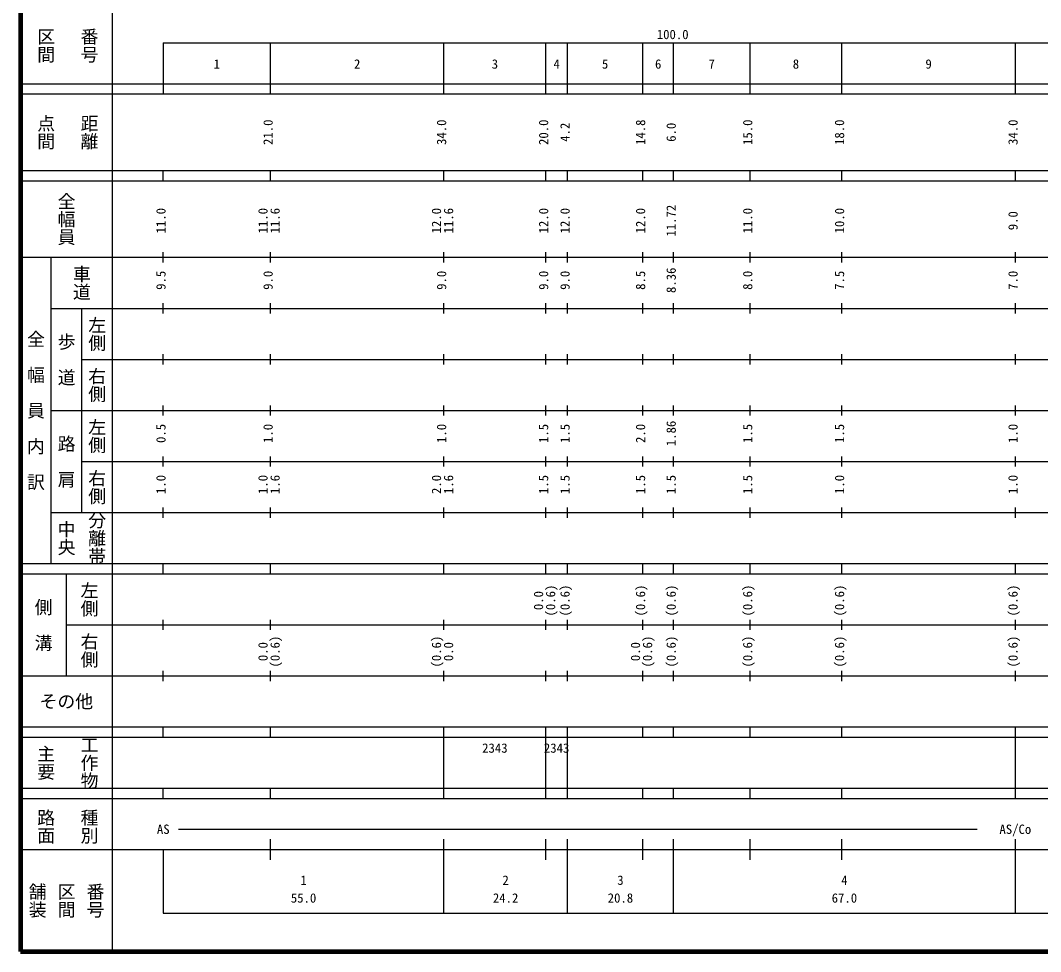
# Model space of a CAD drawing. Units: millimetres on the paper, enlarged 1000 times. Extents: x 40000 to 680000, y 20000 to 380000.
# Drawn here: x 40000 to 239950, y 20000 to 202409 of the extents above; entities that cross this region are included whole.
import ezdxf
from ezdxf.enums import TextEntityAlignment as Align

# ---------------------------------------------------------------- set-up
doc = ezdxf.new("R2010")
doc.units = ezdxf.units.MM
doc.header["$LTSCALE"] = 1000
doc.layers.add('M-TTL', color=2, linetype='Continuous', lineweight=140)
doc.layers.add('M-TTL-BAND', color=7, linetype='Continuous', lineweight=25)
doc.styles.add('@ＭＳ ゴシック', font='')
doc.styles.add('ＭＳ ゴシック', font='')
doc.styles.get('@ＭＳ ゴシック').set_extended_font_data('@MS Gothic')
doc.styles.get('ＭＳ ゴシック').set_extended_font_data('MS Gothic')

msp = doc.modelspace()

# ---------------------------------------------------------------- linework, layer by layer
at = {"layer": 'M-TTL'}
for p, q in [((40000, 380000), (40000, 20000)), ((40000, 20000), (680000, 20000))]:
    msp.add_line(p, q, dxfattribs=at)
at = {"layer": 'M-TTL-BAND'}
for p, q in [((58000, 370000), (58000, 20000)), ((68000, 198000), (579000, 198000)), ((68000, 198000), (68000, 188000)), ((89000, 188000), (89000, 198000)), ((123000, 188000), (123000, 198000)), ((143000, 188000), (143000, 198000)), ((147200, 188000), (147200, 198000)), ((162000, 188000), (162000, 198000)), ((168000, 188000), (168000, 198000)), ((183000, 188000), (183000, 198000)), ((201000, 188000), (201000, 198000)), ((235000, 188000), (235000, 198000)), ((40000, 190000), (579000, 190000)), ((40000, 188000), (579000, 188000)), ((40000, 173000), (579000, 173000)), ((68000, 171000), (68000, 173000)), ((89000, 171000), (89000, 173000)), ((123000, 171000), (123000, 173000)), ((143000, 171000), (143000, 173000)), ((147200, 171000), (147200, 173000)), ((162000, 171000), (162000, 173000)), ((168000, 171000), (168000, 173000)), ((183000, 171000), (183000, 173000)), ((201000, 171000), (201000, 173000)), ((235000, 171000), (235000, 173000)), ((40000, 171000), (579000, 171000)), ((40000, 156000), (579000, 156000)), ((46000, 96000), (46000, 156000)), ((68000, 155000), (68000, 157000)), ((89000, 155000), (89000, 157000)), ((123000, 155000), (123000, 157000)), ((143000, 155000), (143000, 157000)), ((147200, 155000), (147200, 157000)), ((162000, 155000), (162000, 157000)), ((168000, 155000), (168000, 157000)), ((183000, 155000), (183000, 157000)), ((201000, 155000), (201000, 157000)), ((235000, 155000), (235000, 157000)), ((46000, 146000), (579000, 146000)), ((52000, 146000), (52000, 106000)), ((68000, 145000), (68000, 147000)), ((89000, 145000), (89000, 147000)), ((123000, 145000), (123000, 147000)), ((143000, 145000), (143000, 147000)), ((147200, 145000), (147200, 147000)), ((162000, 145000), (162000, 147000)), ((168000, 145000), (168000, 147000)), ((183000, 145000), (183000, 147000)), ((201000, 145000), (201000, 147000)), ((235000, 145000), (235000, 147000)), ((52000, 136000), (579000, 136000)), ((68000, 135000), (68000, 137000)), ((89000, 135000), (89000, 137000)), ((123000, 135000), (123000, 137000)), ((143000, 135000), (143000, 137000)), ((147200, 135000), (147200, 137000)), ((162000, 135000), (162000, 137000)), ((168000, 135000), (168000, 137000)), ((183000, 135000), (183000, 137000)), ((201000, 135000), (201000, 137000)), ((235000, 135000), (235000, 137000)), ((46000, 126000), (579000, 126000)), ((68000, 125000), (68000, 127000)), ((89000, 125000), (89000, 127000)), ((123000, 125000), (123000, 127000)), ((143000, 125000), (143000, 127000)), ((147200, 125000), (147200, 127000)), ((162000, 125000), (162000, 127000)), ((168000, 125000), (168000, 127000)), ((183000, 125000), (183000, 127000)), ((201000, 125000), (201000, 127000)), ((235000, 125000), (235000, 127000)), ((52000, 116000), (579000, 116000)), ((68000, 115000), (68000, 117000)), ((89000, 115000), (89000, 117000)), ((123000, 115000), (123000, 117000)), ((143000, 115000), (143000, 117000)), ((147200, 115000), (147200, 117000)), ((162000, 115000), (162000, 117000)), ((168000, 115000), (168000, 117000)), ((183000, 115000), (183000, 117000)), ((201000, 115000), (201000, 117000)), ((235000, 115000), (235000, 117000)), ((46000, 106000), (579000, 106000)), ((68000, 105000), (68000, 107000)), ((89000, 105000), (89000, 107000)), ((123000, 105000), (123000, 107000)), ((143000, 105000), (143000, 107000)), ((147200, 105000), (147200, 107000)), ((162000, 105000), (162000, 107000)), ((168000, 105000), (168000, 107000)), ((183000, 105000), (183000, 107000)), ((201000, 105000), (201000, 107000)), ((235000, 105000), (235000, 107000)), ((40000, 96000), (579000, 96000)), ((68000, 94000), (68000, 96000)), ((89000, 94000), (89000, 96000)), ((123000, 94000), (123000, 96000)), ((143000, 94000), (143000, 96000)), ((147200, 94000), (147200, 96000)), ((162000, 94000), (162000, 96000)), ((168000, 94000), (168000, 96000)), ((183000, 94000), (183000, 96000)), ((201000, 94000), (201000, 96000)), ((235000, 94000), (235000, 96000)), ((40000, 94000), (579000, 94000)), ((49000, 94000), (49000, 74000)), ((49000, 84000), (579000, 84000)), ((68000, 83000), (68000, 85000)), ((89000, 83000), (89000, 85000)), ((123000, 83000), (123000, 85000)), ((143000, 83000), (143000, 85000)), ((147200, 83000), (147200, 85000)), ((162000, 83000), (162000, 85000)), ((168000, 83000), (168000, 85000)), ((183000, 83000), (183000, 85000)), ((201000, 83000), (201000, 85000)), ((235000, 83000), (235000, 85000)), ((40000, 74000), (579000, 74000)), ((68000, 73000), (68000, 75000)), ((89000, 73000), (89000, 75000)), ((123000, 73000), (123000, 75000)), ((143000, 73000), (143000, 75000)), ((147200, 73000), (147200, 75000)), ((162000, 73000), (162000, 75000)), ((168000, 73000), (168000, 75000)), ((183000, 73000), (183000, 75000)), ((201000, 73000), (201000, 75000)), ((235000, 73000), (235000, 75000)), ((40000, 64000), (579000, 64000)), ((68000, 62000), (68000, 64000)), ((89000, 62000), (89000, 64000)), ((123000, 62000), (123000, 64000)), ((143000, 62000), (143000, 64000)), ((147200, 62000), (147200, 64000)), ((162000, 62000), (162000, 64000)), ((168000, 62000), (168000, 64000)), ((183000, 62000), (183000, 64000)), ((201000, 62000), (201000, 64000)), ((235000, 62000), (235000, 64000)), ((40000, 62000), (579000, 62000)), ((123000, 52000), (123000, 62000)), ((143000, 52000), (143000, 62000)), ((143000, 52000), (143000, 62000)), ((147200, 52000), (147200, 62000)), ((235000, 52000), (235000, 62000)), ((40000, 52000), (579000, 52000)), ((68000, 50000), (68000, 52000)), ((89000, 50000), (89000, 52000)), ((123000, 50000), (123000, 52000)), ((143000, 50000), (143000, 52000)), ((147200, 50000), (147200, 52000)), ((162000, 50000), (162000, 52000)), ((168000, 50000), (168000, 52000)), ((183000, 50000), (183000, 52000)), ((201000, 50000), (201000, 52000)), ((235000, 50000), (235000, 52000)), ((40000, 50000), (579000, 50000)), ((71000, 44000), (227500, 44000)), ((89000, 38000), (89000, 42000)), ((123000, 27500), (123000, 42000)), ((143000, 38000), (143000, 42000)), ((147200, 27500), (147200, 42000)), ((162000, 38000), (162000, 42000)), ((168000, 27500), (168000, 42000)), ((183000, 38000), (183000, 42000)), ((201000, 38000), (201000, 42000)), ((235000, 27500), (235000, 42000)), ((40000, 40000), (579000, 40000)), ((68000, 40000), (68000, 27500)), ((68000, 27500), (579000, 27500))]:
    msp.add_line(p, q, dxfattribs=at)

# ---------------------------------------------------------------- texts
at = {"layer": 'M-TTL-BAND', "style": '@ＭＳ ゴシック'}
for s, p in [('区間', (45000, 197500)), ('番号', (53500, 197500)), ('点間', (45000, 180500)), ('距離', (53500, 180500)), ('全幅員', (49000, 163500)), ('車道', (52000, 151000)), ('左側', (55000, 141000)), ('全\u3000幅\u3000員\u3000内\u3000訳', (43000, 126000)), ('歩\u3000道', (49000, 136000)), ('右側', (55000, 131000)), ('左側', (55000, 121000)), ('路\u3000肩', (49000, 116000)), ('右側', (55000, 111000)), ('分離帯', (55000, 101000)), ('中央', (49000, 101000)), ('左側', (53500, 89000)), ('側\u3000溝', (44500, 84000)), ('右側', (53500, 79000)), ('主要', (45000, 57000)), ('工作物', (53500, 57000)), ('路面', (45000, 44500)), ('種別', (53500, 44500)), ('舗装', (43333, 30000)), ('区間', (49000, 30000)), ('番号', (54667, 30000))]:
    msp.add_text(s, height=2566, rotation=270, dxfattribs=at).set_placement(p, align=Align.MIDDLE_CENTER)
at = {"layer": 'M-TTL-BAND', "style": 'ＭＳ ゴシック'}
for s, p in [('100.0', (167844, 198195)), ('1', (78500, 192405)), ('2', (106000, 192405)), ('3', (133000, 192405)), ('4', (145100, 192405)), ('5', (154600, 192405)), ('6', (165000, 192405)), ('7', (175500, 192405)), ('8', (192000, 192405)), ('9', (218000, 192405)), ('AS', (68000, 42500)), ('AS/Co', (235000, 42500)), ('1', (95500, 32523)), ('2', (135100, 32523)), ('3', (157600, 32523)), ('4', (201500, 32523)), ('55.0', (95500, 29033)), ('24.2', (135100, 29033)), ('20.8', (157600, 29033)), ('67.0', (201500, 29033))]:
    msp.add_text(s, height=1833, dxfattribs=at).set_placement(p, align=Align.BOTTOM_CENTER)
for s, p in [('21.0', (90000, 180500)), ('34.0', (124000, 180500)), ('20.0', (144000, 180500)), ('4.2', (148200, 180500)), ('14.8', (163000, 180500)), ('6.0', (169000, 180500)), ('15.0', (184000, 180500)), ('18.0', (202000, 180500)), ('34.0', (236000, 180500)), ('11.72', (169000, 163174)), ('11.0', (69000, 163174)), ('11.0', (89000, 163174)), ('11.6', (91370, 163174)), ('12.0', (123000, 163174)), ('11.6', (125370, 163174)), ('12.0', (144000, 163174)), ('12.0', (148200, 163174)), ('12.0', (163000, 163174)), ('11.0', (184000, 163174)), ('10.0', (202000, 163174)), ('9.0', (236000, 163174)), ('9.5', (69000, 151500)), ('9.0', (90000, 151500)), ('9.0', (124000, 151500)), ('9.0', (144000, 151500)), ('9.0', (148200, 151500)), ('8.5', (163000, 151500)), ('8.36', (169000, 151500)), ('8.0', (184000, 151500)), ('7.5', (202000, 151500)), ('7.0', (236000, 151500)), ('0.5', (69000, 121500)), ('1.0', (90000, 121500)), ('1.0', (124000, 121500)), ('1.5', (144000, 121500)), ('1.5', (148200, 121500)), ('2.0', (163000, 121500)), ('1.86', (169000, 121500)), ('1.5', (184000, 121500)), ('1.5', (202000, 121500)), ('1.0', (236000, 121500)), ('1.0', (69000, 111500)), ('1.0', (89000, 111500)), ('1.6', (91370, 111500)), ('2.0', (123000, 111500)), ('1.6', (125370, 111500)), ('1.5', (144000, 111500)), ('1.5', (148200, 111500)), ('1.5', (163000, 111500)), ('1.5', (169000, 111500)), ('1.5', (184000, 111500)), ('1.0', (202000, 111500)), ('1.0', (236000, 111500)), ('0.0', (143000, 88764)), ('(0.6)', (145370, 88764)), ('(0.6)', (148200, 88764)), ('(0.6)', (163000, 88764)), ('(0.6)', (169000, 88764)), ('(0.6)', (184000, 88764)), ('(0.6)', (202000, 88764)), ('(0.6)', (236000, 88764)), ('0.0', (89000, 78764)), ('(0.6)', (91370, 78764)), ('(0.6)', (123000, 78764)), ('0.0', (125370, 78764)), ('0.0', (162000, 78764)), ('(0.6)', (164370, 78764)), ('(0.6)', (169000, 78764)), ('(0.6)', (184000, 78764)), ('(0.6)', (202000, 78764)), ('(0.6)', (236000, 78764))]:
    msp.add_text(s, height=1833, rotation=90, dxfattribs=at).set_placement(p, align=Align.BOTTOM_CENTER)
msp.add_text('その他', height=2566, dxfattribs=at).set_placement((49000, 69000), align=Align.MIDDLE_CENTER)
for p in [(130500, 58405), (142600, 58405)]:
    msp.add_text('2343', height=1833, dxfattribs=at).set_placement(p, align=Align.BOTTOM_LEFT)

doc.saveas('drawing.dxf')
